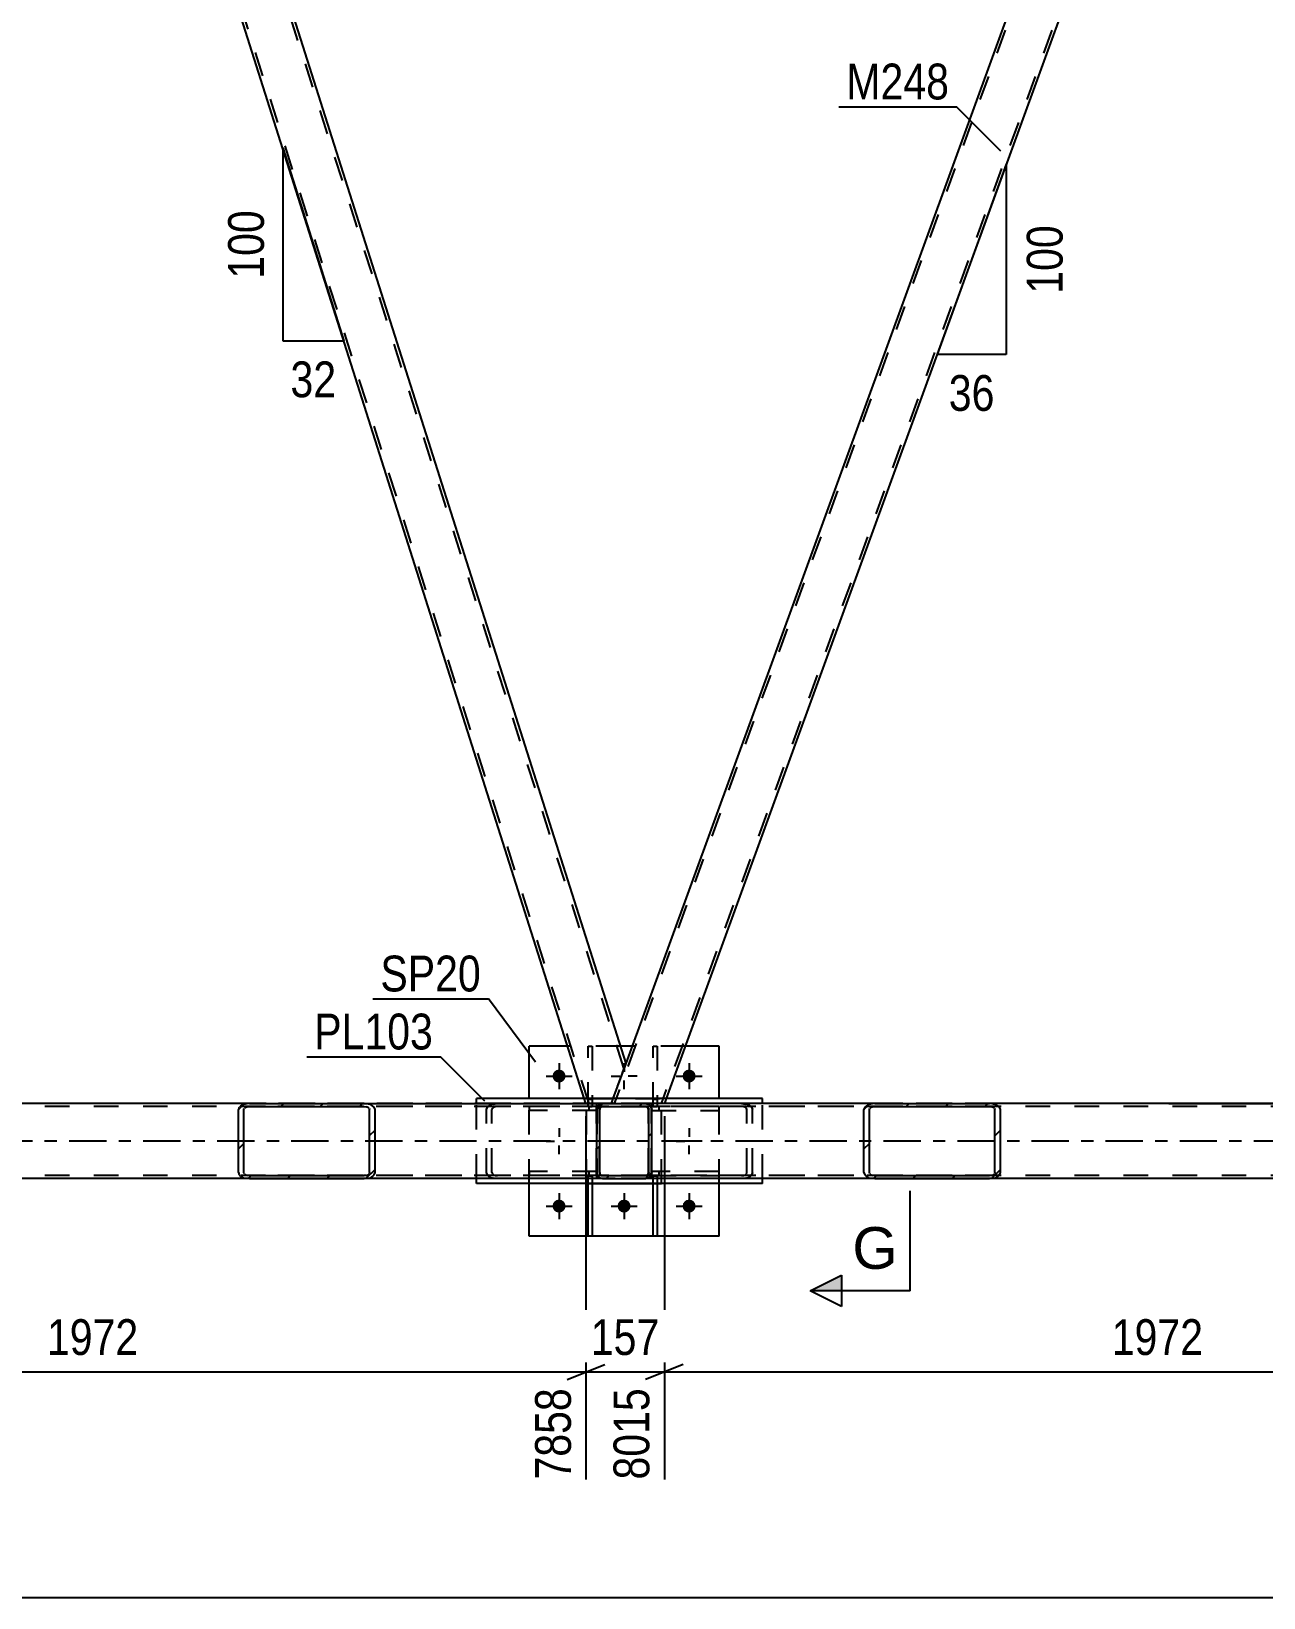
# Model space of a CAD drawing. Header units: millimetres. Extents: x -857 to 332, y -866 to -25.
# Drawn here: x -580.8 to -482.2, y -441.8 to -316.5 of the extents above; entities that cross this region are included whole.
import ezdxf

# ---------------------------------------------------------------- set-up
doc = ezdxf.new("R2010")
doc.units = ezdxf.units.MM
doc.linetypes.add('DXK_LINE_DOT2', pattern=[3.9198, 1.9599, -1.9599])
doc.linetypes.add('DXK_LINE_DOT3', pattern=[5.9187, 2.979, -0.9799, 0.9799, -0.9799])
doc.styles.add('Arial', font='ARIAL.TTF', dxfattribs={"height": 0.2})
doc.styles.add('Arial Narrow', font='ARIALN.TTF', dxfattribs={"height": 0.2})

# ---------------------------------------------------------------- blocks, each defined once
blk = doc.blocks.new('Part-570388934-2030 - 1255')
at = {"color": 7, "linetype": 'DXK_LINE_DOT2'}
for p, q in [((-525.77, -407.75), (-531.17, -407.75)), ((-531.17, -407.75), (-531.17, -408.07)), ((-531.17, -408.07), (-525.77, -408.07)), ((-530.57, -408.07), (-530.57, -407.75)), ((-525.77, -408.07), (-525.77, -407.75))]:
    blk.add_line(p, q, dxfattribs=at)
blk = doc.blocks.new('Part-570388934-1442 - 1255')
at = {"linetype": 'Continuous'}
h = blk.add_hatch(dxfattribs=at)
h.set_pattern_fill('', scale=0.7, style=0, pattern_type=0)
h.set_pattern_definition([(45, (-535.562, -402.7937), (-1.57154, 1.57154), [])])
h.paths.add_polyline_path([(-535.53, -402.61), (-535.56, -402.79), (-535.56, -407.83), (-535.53, -408.02), (-535.42, -408.17), (-535.27, -408.28), (-535.08, -408.31), (-531.64, -408.31), (-531.46, -408.28), (-531.3, -408.17), (-531.2, -408.02), (-531.16, -407.83), (-531.16, -402.79), (-531.2, -402.61), (-531.3, -402.45), (-531.46, -402.35), (-531.64, -402.31), (-535.08, -402.31), (-535.27, -402.35), (-535.42, -402.45)])
h.paths.add_polyline_path([(-535.17, -402.57), (-535.08, -402.55), (-531.64, -402.55), (-531.55, -402.57), (-531.47, -402.62), (-531.42, -402.7), (-531.4, -402.79), (-531.4, -407.83), (-531.42, -407.93), (-531.47, -408), (-531.55, -408.06), (-531.64, -408.07), (-535.08, -408.07), (-535.17, -408.06), (-535.25, -408), (-535.3, -407.93), (-535.32, -407.83), (-535.32, -402.79), (-535.3, -402.7), (-535.25, -402.62)])
at = {"color": 7, "linetype": 'DXK_LINE_DOT2'}
for p, q in [((-535.56, -402.79), (-535.53, -402.61)), ((-535.56, -407.83), (-535.56, -402.79)), ((-535.3, -402.7), (-535.32, -402.79)), ((-535.32, -407.83), (-535.32, -402.79)), ((-535.25, -402.62), (-535.3, -402.7)), ((-535.27, -402.35), (-535.08, -402.31)), ((-535.17, -402.57), (-535.25, -402.62)), ((-535.08, -402.55), (-535.17, -402.57)), ((-535.08, -402.31), (-531.64, -402.31)), ((-531.64, -402.55), (-535.08, -402.55)), ((-531.64, -402.31), (-531.46, -402.35)), ((-531.55, -402.57), (-531.64, -402.55)), ((-531.47, -402.62), (-531.55, -402.57)), ((-531.42, -402.7), (-531.47, -402.62)), ((-531.4, -402.79), (-531.42, -402.7)), ((-531.4, -407.83), (-531.4, -402.79)), ((-531.2, -402.61), (-531.16, -402.79)), ((-531.16, -407.83), (-531.16, -402.79)), ((-535.53, -408.02), (-535.56, -407.83)), ((-535.32, -407.83), (-535.3, -407.93)), ((-535.3, -407.93), (-535.25, -408)), ((-535.08, -408.31), (-535.27, -408.28)), ((-535.25, -408), (-535.17, -408.06)), ((-535.17, -408.06), (-535.08, -408.07)), ((-535.08, -408.07), (-531.64, -408.07)), ((-535.08, -408.31), (-531.64, -408.31)), ((-531.64, -408.07), (-531.55, -408.06)), ((-531.46, -408.28), (-531.64, -408.31)), ((-531.55, -408.06), (-531.47, -408)), ((-531.47, -408), (-531.42, -407.93)), ((-531.42, -407.93), (-531.4, -407.83)), ((-531.16, -407.83), (-531.2, -408.02))]:
    blk.add_line(p, q, dxfattribs=at)
at = {"color": 2, "linetype": 'Continuous'}
for p, q in [((-535.53, -402.61), (-535.56, -402.79)), ((-535.56, -407.83), (-535.56, -402.79)), ((-535.32, -402.79), (-535.3, -402.7)), ((-535.32, -407.83), (-535.32, -402.79)), ((-535.3, -402.7), (-535.25, -402.62)), ((-535.08, -402.31), (-535.27, -402.35)), ((-535.25, -402.62), (-535.17, -402.57)), ((-535.17, -402.57), (-535.08, -402.55)), ((-535.08, -402.31), (-531.64, -402.31)), ((-535.08, -402.55), (-531.64, -402.55)), ((-531.46, -402.35), (-531.64, -402.31)), ((-531.64, -402.55), (-531.55, -402.57)), ((-531.55, -402.57), (-531.47, -402.62)), ((-531.47, -402.62), (-531.42, -402.7)), ((-531.42, -402.7), (-531.4, -402.79)), ((-531.4, -407.83), (-531.4, -402.79)), ((-531.16, -402.79), (-531.2, -402.61)), ((-531.16, -407.83), (-531.16, -402.79)), ((-535.56, -407.83), (-535.53, -408.02)), ((-535.3, -407.93), (-535.32, -407.83)), ((-535.25, -408), (-535.3, -407.93)), ((-535.27, -408.28), (-535.08, -408.31)), ((-535.17, -408.06), (-535.25, -408)), ((-535.08, -408.07), (-535.17, -408.06)), ((-535.08, -408.07), (-531.64, -408.07)), ((-535.08, -408.31), (-531.64, -408.31)), ((-531.55, -408.06), (-531.64, -408.07)), ((-531.64, -408.31), (-531.46, -408.28)), ((-531.47, -408), (-531.55, -408.06)), ((-531.42, -407.93), (-531.47, -408)), ((-531.4, -407.83), (-531.42, -407.93)), ((-531.2, -408.02), (-531.16, -407.83))]:
    blk.add_line(p, q, dxfattribs=at)
at = {"color": 7, "linetype": 'DXK_LINE_DOT2'}
for centre, start, end in [((-535.08, -402.79), 112.5001, 157.5001), ((-531.64, -402.79), 22.5001, 67.5001), ((-535.08, -407.83), 202.5001, 247.5001), ((-531.64, -407.83), 292.5001, 337.5001)]:
    blk.add_arc(centre, 0.48, start, end, dxfattribs=at)
at = {"color": 2, "linetype": 'Continuous'}
for centre, start, end in [((-535.08, -402.79), 112.5001, 157.5001), ((-531.64, -402.79), 22.5001, 67.5001), ((-535.08, -407.83), 202.5001, 247.5001), ((-531.64, -407.83), 292.5001, 337.5001)]:
    blk.add_arc(centre, 0.48, start, end, dxfattribs=at)
blk = doc.blocks.new('Part-570388934-1314 - 1255')
at = {"color": 7, "linetype": 'DXK_LINE_DOT2'}
for p, q in [((-130.85, -402.55), (-808.57, -402.55)), ((-130.85, -402.31), (-800.57, -402.31)), ((-504.15, -402.31), (-563.33, -402.31)), ((-130.85, -408.07), (-808.57, -408.07)), ((-131.45, -408.31), (-630.3, -408.31)), ((-522.31, -408.31), (-545.17, -408.31))]:
    blk.add_line(p, q, dxfattribs=at)
at = {"color": 2, "linetype": 'Continuous'}
for p, q in [((-563.33, -402.31), (-589.28, -402.31)), ((-478.19, -402.31), (-504.15, -402.31)), ((-545.17, -408.31), (-607.44, -408.31)), ((-460.03, -408.31), (-522.31, -408.31))]:
    blk.add_line(p, q, dxfattribs=at)
at = {"color": 7, "linetype": 'DXK_LINE_DOT3'}
blk.add_line((-130.85, -405.31), (-808.57, -405.31), dxfattribs=at)
blk = doc.blocks.new('Part-570388934-1330 - 1255')
at = {"color": 7, "linetype": 'DXK_LINE_DOT2'}
for p, q in [((-490.84, -283.31), (-534.15, -402.31)), ((-487.1, -283.31), (-530.41, -402.31)), ((-491.1, -283.31), (-491.24, -283.71)), ((-486.84, -283.31), (-491.1, -283.31)), ((-491.1, -283.31), (-491.06, -283.31)), ((-486.84, -283.31), (-488.01, -286.52)), ((-533.24, -399.1), (-534.41, -402.31)), ((-530.01, -401.91), (-530.15, -402.31)), ((-530.15, -402.31), (-534.41, -402.31))]:
    blk.add_line(p, q, dxfattribs=at)
at = {"color": 2, "linetype": 'Continuous'}
for p, q in [((-491.24, -283.71), (-533.24, -399.1)), ((-488.01, -286.52), (-530.01, -401.91))]:
    blk.add_line(p, q, dxfattribs=at)
blk = doc.blocks.new('Part-570388934-2088 - 1255')
at = {"color": 2, "linetype": 'Continuous'}
for p, q in [((-572.12, -283.71), (-573.14, -286.52)), ((-569.84, -283.71), (-533.24, -399.1)), ((-536.55, -401.91), (-573.14, -286.52)), ((-533.24, -399.1), (-534.26, -401.91))]:
    blk.add_line(p, q, dxfattribs=at)
at = {"color": 7, "linetype": 'DXK_LINE_DOT2'}
for p, q in [((-571.98, -283.31), (-572.12, -283.71)), ((-569.96, -283.31), (-571.98, -283.31)), ((-533.38, -399.47), (-570.21, -283.31)), ((-569.84, -283.71), (-569.96, -283.31)), ((-536.17, -402.31), (-573.01, -286.15)), ((-533.38, -399.47), (-533.51, -399.84)), ((-536.42, -402.31), (-536.77, -401.22)), ((-534.26, -401.91), (-534.41, -402.31)), ((-534.41, -402.31), (-536.42, -402.31))]:
    blk.add_line(p, q, dxfattribs=at)
blk = doc.blocks.new('Part-570388934-1371 - 1255')
at = {"color": 7, "linetype": 'DXK_LINE_DOT2'}
for p, q in [((-575.98, -283.31), (-619.29, -402.31)), ((-572.23, -283.31), (-615.54, -402.31)), ((-576.23, -283.31), (-576.38, -283.71)), ((-571.98, -283.31), (-576.23, -283.31)), ((-576.23, -283.31), (-576.19, -283.31)), ((-571.98, -283.31), (-573.14, -286.52)), ((-618.38, -399.1), (-619.54, -402.31)), ((-615.14, -401.91), (-615.29, -402.31)), ((-615.29, -402.31), (-619.54, -402.31))]:
    blk.add_line(p, q, dxfattribs=at)
at = {"color": 2, "linetype": 'Continuous'}
for p, q in [((-576.38, -283.71), (-618.38, -399.1)), ((-573.14, -286.52), (-615.14, -401.91))]:
    blk.add_line(p, q, dxfattribs=at)
blk = doc.blocks.new('Part-570388934-1376 - 1255')
at = {"linetype": 'Continuous'}
h = blk.add_hatch(dxfattribs=at)
h.set_pattern_fill('', scale=0.7, style=0, pattern_type=0)
h.set_pattern_definition([(45, (-564.1952, -402.789), (-1.57154, 1.57154), [])])
h.paths.add_polyline_path([(-564.13, -402.61), (-564.2, -402.79), (-564.2, -407.83), (-564.13, -408.01), (-563.94, -408.17), (-563.66, -408.27), (-563.32, -408.31), (-554.15, -408.31), (-553.82, -408.27), (-553.53, -408.17), (-553.34, -408.01), (-553.28, -407.83), (-553.28, -402.79), (-553.34, -402.61), (-553.53, -402.45), (-553.82, -402.35), (-554.15, -402.31), (-563.32, -402.31), (-563.66, -402.35), (-563.94, -402.45)])
h.paths.add_polyline_path([(-563.49, -402.57), (-563.32, -402.55), (-554.15, -402.55), (-553.98, -402.57), (-553.84, -402.62), (-553.75, -402.7), (-553.71, -402.79), (-553.71, -407.83), (-553.75, -407.92), (-553.84, -408), (-553.98, -408.05), (-554.15, -408.07), (-563.32, -408.07), (-563.49, -408.05), (-563.63, -408), (-563.73, -407.92), (-563.76, -407.83), (-563.76, -402.79), (-563.73, -402.7), (-563.63, -402.62)])
at = {"color": 2, "linetype": 'Continuous'}
for p, q in [((-564.13, -402.61), (-564.2, -402.79)), ((-564.2, -407.83), (-564.2, -402.79)), ((-563.76, -402.79), (-563.73, -402.7)), ((-563.76, -407.83), (-563.76, -402.79)), ((-563.32, -402.31), (-563.66, -402.35)), ((-563.49, -402.57), (-563.32, -402.55)), ((-563.32, -402.31), (-554.15, -402.31)), ((-563.32, -402.55), (-554.15, -402.55)), ((-554.15, -402.31), (-535.56, -402.31)), ((-553.82, -402.35), (-554.15, -402.31)), ((-554.15, -402.55), (-553.98, -402.57)), ((-553.75, -402.7), (-553.71, -402.79)), ((-553.71, -407.83), (-553.71, -402.79)), ((-553.28, -402.79), (-553.34, -402.61)), ((-553.28, -407.83), (-553.28, -402.79)), ((-535.56, -402.31), (-535.56, -402.35)), ((-535.56, -402.79), (-535.56, -402.35)), ((-535.56, -402.79), (-535.56, -402.79)), ((-564.2, -407.83), (-564.13, -408.01)), ((-563.73, -407.92), (-563.76, -407.83)), ((-563.66, -408.27), (-563.32, -408.31)), ((-563.32, -408.07), (-563.49, -408.05)), ((-563.32, -408.07), (-554.15, -408.07)), ((-563.32, -408.31), (-554.15, -408.31)), ((-553.98, -408.05), (-554.15, -408.07)), ((-554.15, -408.31), (-553.82, -408.27)), ((-535.56, -408.31), (-554.15, -408.31)), ((-553.71, -407.83), (-553.75, -407.92)), ((-553.34, -408.01), (-553.28, -407.83)), ((-535.56, -408.31), (-535.56, -407.83))]:
    blk.add_line(p, q, dxfattribs=at)
at = {"color": 7, "linetype": 'DXK_LINE_DOT2'}
for p, q in [((-554.15, -402.31), (-563.32, -402.31)), ((-535.56, -402.55), (-563.32, -402.55)), ((-544.37, -402.79), (-544.3, -402.61)), ((-544.37, -407.83), (-544.37, -402.79)), ((-543.9, -402.7), (-543.93, -402.79)), ((-543.93, -407.83), (-543.93, -402.79)), ((-543.83, -402.35), (-543.49, -402.31)), ((-543.49, -402.55), (-543.66, -402.57)), ((-535.56, -402.79), (-535.56, -407.83)), ((-535.56, -408.07), (-563.32, -408.07)), ((-554.15, -408.31), (-563.32, -408.31)), ((-544.3, -408.01), (-544.37, -407.83)), ((-543.93, -407.83), (-543.9, -407.92)), ((-543.49, -408.31), (-543.83, -408.27)), ((-543.66, -408.05), (-543.49, -408.07)), ((-535.56, -407.83), (-535.56, -407.83)), ((-535.56, -407.83), (-535.56, -407.83))]:
    blk.add_line(p, q, dxfattribs=at)
at = {"color": 2, "linetype": 'Continuous'}
for centre, radius, start, end in [((-563.52, -403.15), 0.817, 99.5183, 138.064), ((-563.42, -402.97), 0.409, 99.5183, 138.064), ((-554.05, -402.97), 0.409, 41.9361, 80.4818), ((-553.95, -403.15), 0.817, 41.9361, 80.4818), ((-563.52, -407.47), 0.817, 221.9361, 260.4818), ((-563.42, -407.65), 0.409, 221.9361, 260.4818), ((-554.05, -407.65), 0.409, 279.5183, 318.064), ((-553.95, -407.47), 0.817, 279.5183, 318.064)]:
    blk.add_arc(centre, radius, start, end, dxfattribs=at)
at = {"color": 7, "linetype": 'DXK_LINE_DOT2'}
for centre, radius, start, end in [((-543.69, -403.15), 0.817, 99.5183, 138.064), ((-543.59, -402.97), 0.409, 99.5183, 138.064), ((-543.69, -407.47), 0.817, 221.9361, 260.4818), ((-543.59, -407.65), 0.409, 221.9361, 260.4818)]:
    blk.add_arc(centre, radius, start, end, dxfattribs=at)
blk = doc.blocks.new('Bolt-570388934-1521 - 1255')
at = {"linetype": 'Continuous'}
for points in [[(-538.05, -400.11, -1), (-539.09, -400.11, -1)], [(-527.65, -400.11, -1), (-528.69, -400.11, -1)], [(-538.05, -410.51, -1), (-539.09, -410.51, -1)], [(-532.85, -410.51, -1), (-533.89, -410.51, -1)], [(-527.65, -410.51, -1), (-528.69, -410.51, -1)]]:
    blk.add_hatch(color=1, dxfattribs=at).paths.add_polyline_path(points)
at = {"color": 1, "linetype": 'Continuous'}
for p, q in [((-538.57, -399.07), (-538.57, -401.15)), ((-533.37, -399.07), (-533.37, -399.77)), ((-528.17, -399.07), (-528.17, -401.15)), ((-539.61, -400.11), (-537.53, -400.11)), ((-534.41, -400.11), (-533.72, -400.11)), ((-533.37, -401.15), (-533.37, -400.46)), ((-532.33, -400.11), (-533.03, -400.11)), ((-529.21, -400.11), (-527.13, -400.11)), ((-538.57, -404.27), (-538.57, -404.97)), ((-528.17, -404.27), (-528.17, -404.97)), ((-539.61, -405.31), (-538.92, -405.31)), ((-538.57, -406.35), (-538.57, -405.66)), ((-537.53, -405.31), (-538.23, -405.31)), ((-529.21, -405.31), (-528.52, -405.31)), ((-528.17, -406.35), (-528.17, -405.66)), ((-527.13, -405.31), (-527.83, -405.31)), ((-538.57, -409.47), (-538.57, -411.55)), ((-533.37, -409.47), (-533.37, -411.55)), ((-528.17, -409.47), (-528.17, -411.55)), ((-539.61, -410.51), (-537.53, -410.51)), ((-534.41, -410.51), (-532.33, -410.51)), ((-529.21, -410.51), (-527.13, -410.51))]:
    blk.add_line(p, q, dxfattribs=at)
blk = doc.blocks.new('Part-570388934-1995 - 1255')
at = {"color": 7, "linetype": 'DXK_LINE_DOT2'}
for p, q in [((-536.37, -408.71), (-536.37, -401.91)), ((-536.37, -401.91), (-530.37, -401.91)), ((-530.37, -408.71), (-530.37, -401.91))]:
    blk.add_line(p, q, dxfattribs=at)
at = {"color": 2, "linetype": 'Continuous'}
for p, q in [((-536.37, -408.71), (-536.37, -408.71)), ((-536.37, -408.71), (-530.37, -408.71)), ((-530.37, -408.71), (-530.37, -408.71))]:
    blk.add_line(p, q, dxfattribs=at)
blk = doc.blocks.new('Part-570388934-2031 - 1255')
at = {"color": 7, "linetype": 'DXK_LINE_DOT2'}
for p, q in [((-531.05, -402.56), (-531.05, -397.71)), ((-531.05, -397.71), (-530.73, -397.71)), ((-530.73, -397.71), (-530.73, -402.56)), ((-531.05, -401.96), (-530.73, -401.96)), ((-530.73, -402.56), (-531.05, -402.56))]:
    blk.add_line(p, q, dxfattribs=at)
blk = doc.blocks.new('Part-570388934-2071 - 1255')
at = {"linetype": 'Continuous'}
h = blk.add_hatch(dxfattribs=at)
h.set_pattern_fill('', scale=0.7, style=0, pattern_type=0)
h.set_pattern_definition([(45, (-514.1987, -402.789), (-1.57154, 1.57154), [])])
h.paths.add_polyline_path([(-514.13, -402.61), (-514.2, -402.79), (-514.2, -407.83), (-514.13, -408.01), (-513.94, -408.17), (-513.66, -408.27), (-513.33, -408.31), (-504.15, -408.31), (-503.82, -408.27), (-503.54, -408.17), (-503.35, -408.01), (-503.28, -407.83), (-503.28, -402.79), (-503.35, -402.61), (-503.54, -402.45), (-503.82, -402.35), (-504.15, -402.31), (-513.33, -402.31), (-513.66, -402.35), (-513.94, -402.45)])
h.paths.add_polyline_path([(-513.49, -402.57), (-513.33, -402.55), (-504.15, -402.55), (-503.99, -402.57), (-503.85, -402.62), (-503.75, -402.7), (-503.72, -402.79), (-503.72, -407.83), (-503.75, -407.92), (-503.85, -408), (-503.99, -408.05), (-504.15, -408.07), (-513.33, -408.07), (-513.49, -408.05), (-513.63, -408), (-513.73, -407.92), (-513.76, -407.83), (-513.76, -402.79), (-513.73, -402.7), (-513.63, -402.62)])
at = {"color": 2, "linetype": 'Continuous'}
for p, q in [((-531.16, -402.79), (-531.16, -402.31)), ((-513.33, -402.31), (-531.16, -402.31)), ((-531.16, -402.79), (-531.16, -402.79)), ((-514.13, -402.61), (-514.2, -402.79)), ((-514.2, -407.83), (-514.2, -402.79)), ((-513.76, -402.79), (-513.73, -402.7)), ((-513.76, -407.83), (-513.76, -402.79)), ((-513.33, -402.31), (-513.66, -402.35)), ((-513.49, -402.57), (-513.33, -402.55)), ((-513.33, -402.31), (-504.15, -402.31)), ((-513.33, -402.55), (-504.15, -402.55)), ((-503.82, -402.35), (-504.15, -402.31)), ((-504.15, -402.55), (-503.99, -402.57)), ((-503.75, -402.7), (-503.72, -402.79)), ((-503.72, -407.83), (-503.72, -402.79)), ((-503.28, -402.79), (-503.35, -402.61)), ((-503.28, -407.83), (-503.28, -402.79)), ((-531.16, -408.27), (-531.16, -407.83)), ((-531.16, -408.31), (-531.16, -408.27)), ((-513.33, -408.31), (-531.16, -408.31)), ((-514.2, -407.83), (-514.13, -408.01)), ((-513.73, -407.92), (-513.76, -407.83)), ((-513.66, -408.27), (-513.33, -408.31)), ((-513.33, -408.07), (-513.49, -408.05)), ((-513.33, -408.07), (-504.15, -408.07)), ((-513.33, -408.31), (-504.15, -408.31)), ((-503.99, -408.05), (-504.15, -408.07)), ((-504.15, -408.31), (-503.82, -408.27)), ((-503.72, -407.83), (-503.75, -407.92)), ((-503.35, -408.01), (-503.28, -407.83))]:
    blk.add_line(p, q, dxfattribs=at)
at = {"color": 7, "linetype": 'DXK_LINE_DOT2'}
for p, q in [((-504.15, -402.55), (-531.16, -402.55)), ((-531.16, -402.62), (-531.16, -402.61)), ((-531.16, -407.83), (-531.16, -402.79)), ((-523.98, -402.31), (-523.65, -402.35)), ((-523.82, -402.57), (-523.98, -402.55)), ((-523.55, -402.79), (-523.58, -402.7)), ((-523.55, -407.83), (-523.55, -402.79)), ((-523.18, -402.61), (-523.11, -402.79)), ((-523.11, -407.83), (-523.11, -402.79)), ((-504.15, -402.31), (-513.33, -402.31)), ((-531.16, -407.83), (-531.16, -407.83)), ((-531.16, -407.83), (-531.16, -407.83)), ((-504.15, -408.07), (-531.16, -408.07)), ((-523.98, -408.07), (-523.82, -408.05)), ((-523.65, -408.27), (-523.98, -408.31)), ((-523.58, -407.92), (-523.55, -407.83)), ((-523.11, -407.83), (-523.18, -408.01)), ((-504.15, -408.31), (-513.33, -408.31))]:
    blk.add_line(p, q, dxfattribs=at)
for centre, radius, start, end in [((-523.88, -402.97), 0.409, 41.9361, 80.4818), ((-523.78, -403.15), 0.817, 41.9361, 80.4818), ((-523.88, -407.65), 0.409, 279.5183, 318.064), ((-523.78, -407.47), 0.817, 279.5183, 318.064)]:
    blk.add_arc(centre, radius, start, end, dxfattribs=at)
at = {"color": 2, "linetype": 'Continuous'}
for centre, radius, start, end in [((-513.52, -403.15), 0.817, 99.5183, 138.064), ((-513.42, -402.97), 0.409, 99.5183, 138.064), ((-504.05, -402.97), 0.409, 41.9361, 80.4818), ((-503.96, -403.15), 0.817, 41.9361, 80.4818), ((-513.52, -407.47), 0.817, 221.9361, 260.4818), ((-513.42, -407.65), 0.409, 221.9361, 260.4818), ((-504.05, -407.65), 0.409, 279.5183, 318.064), ((-503.96, -407.47), 0.817, 279.5183, 318.064)]:
    blk.add_arc(centre, radius, start, end, dxfattribs=at)
blk = doc.blocks.new('Part-570388934-1992 - 1255')
at = {"color": 2, "linetype": 'Continuous'}
for p, q in [((-537.88, -397.71), (-540.97, -397.71)), ((-540.97, -401.91), (-540.97, -397.71)), ((-532.74, -397.71), (-533.68, -397.71)), ((-525.77, -397.71), (-528.48, -397.71)), ((-525.77, -401.91), (-525.77, -397.71)), ((-540.97, -412.91), (-540.97, -408.71)), ((-525.77, -412.91), (-525.77, -408.71)), ((-525.77, -412.91), (-540.97, -412.91))]:
    blk.add_line(p, q, dxfattribs=at)
at = {"color": 7, "linetype": 'DXK_LINE_DOT2'}
for p, q in [((-533.68, -397.71), (-537.88, -397.71)), ((-528.48, -397.71), (-532.74, -397.71)), ((-540.97, -408.71), (-540.97, -401.91)), ((-525.77, -408.71), (-525.77, -401.91))]:
    blk.add_line(p, q, dxfattribs=at)
blk = doc.blocks.new('Part-570388934-1993 - 1255')
at = {"color": 7, "linetype": 'DXK_LINE_DOT2'}
for p, q in [((-535.57, -402.55), (-540.97, -402.55)), ((-540.97, -402.55), (-540.97, -402.87)), ((-535.57, -402.87), (-540.97, -402.87)), ((-536.17, -402.87), (-536.17, -402.55)), ((-535.57, -402.87), (-535.57, -402.55))]:
    blk.add_line(p, q, dxfattribs=at)
blk = doc.blocks.new('Part-570388934-1994 - 1255')
at = {"color": 7, "linetype": 'DXK_LINE_DOT2'}
for p, q in [((-536.25, -408.71), (-536.25, -408.08)), ((-536.25, -408.08), (-535.93, -408.08)), ((-535.93, -408.08), (-535.93, -408.71)), ((-536.25, -408.68), (-535.93, -408.68))]:
    blk.add_line(p, q, dxfattribs=at)
at = {"color": 2, "linetype": 'Continuous'}
for p, q in [((-536.25, -412.91), (-536.25, -408.71)), ((-535.93, -408.71), (-535.93, -412.91)), ((-535.93, -412.91), (-536.25, -412.91))]:
    blk.add_line(p, q, dxfattribs=at)
blk = doc.blocks.new('Part-570388934-1996 - 1255')
at = {"color": 7, "linetype": 'DXK_LINE_DOT2'}
for p, q in [((-535.55, -402.7), (-535.57, -402.79)), ((-535.57, -402.79), (-535.55, -402.7)), ((-535.57, -407.83), (-535.57, -402.79)), ((-535.54, -402.61), (-535.55, -402.7)), ((-535.55, -402.7), (-535.54, -402.61)), ((-535.32, -402.7), (-535.33, -402.79)), ((-535.33, -407.83), (-535.33, -402.79)), ((-535.26, -402.62), (-535.32, -402.7)), ((-535.09, -402.31), (-535.28, -402.35)), ((-535.28, -402.35), (-535.09, -402.31)), ((-535.19, -402.57), (-535.26, -402.62)), ((-535.09, -402.55), (-535.19, -402.57)), ((-531.65, -402.31), (-535.09, -402.31)), ((-531.65, -402.55), (-535.09, -402.55)), ((-531.47, -402.35), (-531.65, -402.31)), ((-531.65, -402.31), (-531.47, -402.35)), ((-531.56, -402.57), (-531.65, -402.55)), ((-531.48, -402.62), (-531.56, -402.57)), ((-531.43, -402.7), (-531.48, -402.62)), ((-531.41, -402.79), (-531.43, -402.7)), ((-531.41, -407.83), (-531.41, -402.79)), ((-531.19, -402.7), (-531.21, -402.61)), ((-531.21, -402.61), (-531.19, -402.7)), ((-531.17, -402.79), (-531.19, -402.7)), ((-531.19, -402.7), (-531.17, -402.79)), ((-531.17, -407.83), (-531.17, -402.79)), ((-535.57, -407.83), (-535.54, -408.02)), ((-535.54, -408.02), (-535.57, -407.83)), ((-535.33, -407.83), (-535.32, -407.93)), ((-535.32, -407.93), (-535.26, -408)), ((-535.28, -408.28), (-535.09, -408.31)), ((-535.09, -408.31), (-535.28, -408.28)), ((-535.26, -408), (-535.19, -408.06)), ((-535.19, -408.06), (-535.09, -408.07)), ((-531.65, -408.07), (-535.09, -408.07)), ((-531.65, -408.31), (-535.09, -408.31)), ((-531.65, -408.07), (-531.56, -408.06)), ((-531.65, -408.31), (-531.47, -408.28)), ((-531.47, -408.28), (-531.65, -408.31)), ((-531.56, -408.06), (-531.48, -408)), ((-531.48, -408), (-531.43, -407.93)), ((-531.43, -407.93), (-531.41, -407.83)), ((-531.21, -408.02), (-531.17, -407.83)), ((-531.17, -407.83), (-531.21, -408.02))]:
    blk.add_line(p, q, dxfattribs=at)
at = {"color": 7, "linetype": 'DXK_LINE_DOT3'}
blk.add_line((-533.37, -405.31), (-533.37, -405.31), dxfattribs=at)
at = {"color": 7, "linetype": 'DXK_LINE_DOT2'}
for centre, start, end in [((-535.09, -402.79), 112.5001, 157.5001), ((-535.09, -402.79), 112.5001, 157.5001), ((-531.65, -402.79), 22.5001, 67.5001), ((-531.65, -402.79), 22.5001, 67.5001), ((-535.09, -407.83), 202.5001, 247.5001), ((-535.09, -407.83), 202.5001, 247.5001), ((-531.65, -407.83), 292.5001, 337.5001), ((-531.65, -407.83), 292.5001, 337.5001)]:
    blk.add_arc(centre, 0.48, start, end, dxfattribs=at)
blk = doc.blocks.new('Part-570388934-2028 - 1255')
at = {"color": 7, "linetype": 'DXK_LINE_DOT2'}
for p, q in [((-535.57, -407.75), (-540.97, -407.75)), ((-540.97, -407.75), (-540.97, -408.07)), ((-535.57, -408.07), (-540.97, -408.07)), ((-536.17, -408.07), (-536.17, -407.75)), ((-535.57, -408.07), (-535.57, -407.75))]:
    blk.add_line(p, q, dxfattribs=at)
blk = doc.blocks.new('Part-570388934-2029 - 1255')
at = {"color": 7, "linetype": 'DXK_LINE_DOT2'}
for p, q in [((-525.77, -402.55), (-531.17, -402.55)), ((-531.17, -402.55), (-531.17, -402.87)), ((-531.17, -402.87), (-525.77, -402.87)), ((-530.57, -402.87), (-530.57, -402.55)), ((-525.77, -402.87), (-525.77, -402.55))]:
    blk.add_line(p, q, dxfattribs=at)
blk = doc.blocks.new('Part-570388934-2032 - 1255')
at = {"color": 7, "linetype": 'DXK_LINE_DOT2'}
for p, q in [((-536.25, -402.56), (-536.25, -397.71)), ((-536.25, -397.71), (-535.93, -397.71)), ((-535.93, -397.71), (-535.93, -402.56)), ((-536.25, -401.96), (-535.93, -401.96)), ((-535.93, -402.56), (-536.25, -402.56))]:
    blk.add_line(p, q, dxfattribs=at)
blk = doc.blocks.new('Part-570388934-2033 - 1255')
at = {"color": 7, "linetype": 'DXK_LINE_DOT2'}
for p, q in [((-531.05, -408.71), (-531.05, -408.08)), ((-531.05, -408.08), (-530.73, -408.08)), ((-530.73, -408.08), (-530.73, -408.71)), ((-531.05, -408.68), (-530.73, -408.68))]:
    blk.add_line(p, q, dxfattribs=at)
at = {"color": 2, "linetype": 'Continuous'}
for p, q in [((-531.05, -412.91), (-531.05, -408.71)), ((-530.73, -408.71), (-530.73, -412.91)), ((-530.73, -412.91), (-531.05, -412.91))]:
    blk.add_line(p, q, dxfattribs=at)
blk = doc.blocks.new('Part-570388934-2093 - 1255')
at = {"color": 2, "linetype": 'Continuous'}
for p, q in [((-486.99, -283.71), (-488.01, -286.52)), ((-448.11, -399.1), (-484.7, -283.71)), ((-451.42, -401.91), (-488.01, -286.52)), ((-448.11, -399.1), (-449.13, -401.91))]:
    blk.add_line(p, q, dxfattribs=at)
at = {"color": 7, "linetype": 'DXK_LINE_DOT2'}
for p, q in [((-486.84, -283.31), (-486.99, -283.71)), ((-484.83, -283.31), (-486.84, -283.31)), ((-448.24, -399.47), (-485.08, -283.31)), ((-484.7, -283.71), (-484.83, -283.31)), ((-451.04, -402.31), (-487.87, -286.15)), ((-448.24, -399.47), (-448.38, -399.84)), ((-451.29, -402.31), (-451.42, -401.91)), ((-449.13, -401.91), (-449.28, -402.31)), ((-449.28, -402.31), (-451.29, -402.31))]:
    blk.add_line(p, q, dxfattribs=at)
blk = doc.blocks.new('Part-570388934-2143 - 1255')
at = {"color": 2, "linetype": 'Continuous'}
for p, q in [((-522.31, -401.91), (-545.17, -401.91)), ((-545.17, -402.31), (-545.17, -401.91)), ((-522.31, -402.31), (-522.31, -401.91)), ((-545.17, -408.71), (-545.17, -408.31)), ((-522.31, -408.71), (-522.31, -408.31)), ((-522.31, -408.71), (-545.17, -408.71))]:
    blk.add_line(p, q, dxfattribs=at)
at = {"color": 7, "linetype": 'DXK_LINE_DOT2'}
for p, q in [((-545.17, -408.31), (-545.17, -402.31)), ((-522.31, -408.31), (-522.31, -402.31))]:
    blk.add_line(p, q, dxfattribs=at)
blk = doc.blocks.new('StraightDimension-570388934-2463 - 1255')
at = {"color": 7, "linetype": 'Continuous'}
for p, q in [((-615.29, -403.31), (-615.29, -432.38)), ((-536.42, -403.31), (-536.42, -432.38)), ((-613.79, -423.17), (-616.79, -424.37)), ((-537.92, -424.37), (-534.92, -423.17)), ((-615.29, -423.77), (-536.42, -423.77))]:
    blk.add_line(p, q, dxfattribs=at)
at = {"color": 0}
blk.add_wipeout([(-571.6, -423.02), (-571.6, -418.82), (-580.11, -418.82), (-580.11, -423.02)], dxfattribs=at)
at = {"color": 3, "style": 'Arial Narrow'}
blk.add_text('1972', height=2.863, dxfattribs=at).set_placement((-579.51, -422.42))
at = {"color": 0, "linetype": 'Continuous'}
blk.add_wipeout([(-537.02, -424.47), (-541.22, -424.47), (-541.22, -432.98), (-537.02, -432.98)], dxfattribs=at)
at = {"color": 3, "linetype": 'Continuous', "style": 'Arial Narrow'}
blk.add_text('7858', height=2.863, rotation=90.0002, dxfattribs=at).set_placement((-537.62, -432.38))
blk = doc.blocks.new('AngleDimension-570388934-3645 - 1255')
at = {"color": 7, "linetype": 'Continuous'}
for p, q in [((-560.66, -325.87), (-555.77, -341.31)), ((-560.66, -325.87), (-560.66, -341.31)), ((-559.66, -329.03), (-555.77, -341.31)), ((-560.66, -341.31), (-555.77, -341.31))]:
    blk.add_line(p, q, dxfattribs=at)
at = {"color": 0}
for points in [[(-561.56, -330.25), (-565.76, -330.25), (-565.76, -336.93), (-561.56, -336.93)], [(-555.79, -346.41), (-555.79, -342.21), (-560.64, -342.21), (-560.64, -346.41)]]:
    blk.add_wipeout(points, dxfattribs=at)
at = {"color": 3, "style": 'Arial Narrow'}
blk.add_text('100', height=2.863, rotation=90.0002, dxfattribs=at).set_placement((-562.16, -336.33))
blk.add_text('32', height=2.863, dxfattribs=at).set_placement((-560.04, -345.81))
blk = doc.blocks.new('AngleDimension-570388934-3659 - 1255')
at = {"color": 7, "linetype": 'Continuous'}
for p, q in [((-502.81, -327.17), (-508.35, -342.4)), ((-502.81, -327.17), (-502.81, -342.4)), ((-507.21, -339.28), (-508.35, -342.4)), ((-502.81, -342.4), (-508.35, -342.4))]:
    blk.add_line(p, q, dxfattribs=at)
at = {"color": 0}
for points in [[(-497.71, -331.44), (-501.91, -331.44), (-501.91, -338.13), (-497.71, -338.13)], [(-503.15, -347.5), (-503.15, -343.3), (-508.01, -343.3), (-508.01, -347.5)]]:
    blk.add_wipeout(points, dxfattribs=at)
at = {"color": 3, "style": 'Arial Narrow'}
blk.add_text('100', height=2.863, rotation=90.0002, dxfattribs=at).set_placement((-498.31, -337.53))
blk.add_text('36', height=2.863, dxfattribs=at).set_placement((-507.41, -346.9))
blk = doc.blocks.new('StraightDimension-570388934-3785 - 1255')
at = {"color": 7, "linetype": 'Continuous'}
blk.add_line((-821.47, -441.83), (-92.56, -441.83), dxfattribs=at)
blk = doc.blocks.new('StraightDimension-570388934-2547 - 1255')
at = {"color": 7, "linetype": 'Continuous'}
blk.add_line((-489.81, -402.31), (-139.28, -402.31), dxfattribs=at)
blk = doc.blocks.new('StraightDimension-570388934-2419 - 1255')
at = {"color": 7, "linetype": 'Continuous'}
for p, q in [((-530.15, -403.31), (-530.15, -432.38)), ((-451.29, -403.31), (-451.29, -432.38)), ((-528.65, -423.17), (-531.65, -424.37)), ((-452.79, -424.37), (-449.79, -423.17)), ((-530.15, -423.77), (-451.29, -423.77))]:
    blk.add_line(p, q, dxfattribs=at)
at = {"color": 0}
blk.add_wipeout([(-486.46, -423.02), (-486.46, -418.82), (-494.98, -418.82), (-494.98, -423.02)], dxfattribs=at)
at = {"color": 3, "style": 'Arial Narrow'}
blk.add_text('1972', height=2.863, dxfattribs=at).set_placement((-494.38, -422.42))
at = {"color": 0, "linetype": 'Continuous'}
blk.add_wipeout([(-451.89, -424.47), (-456.09, -424.47), (-456.09, -432.98), (-451.89, -432.98)], dxfattribs=at)
at = {"color": 3, "linetype": 'Continuous', "style": 'Arial Narrow'}
blk.add_text('9987', height=2.863, rotation=90.0002, dxfattribs=at).set_placement((-452.49, -432.38))
blk = doc.blocks.new('StraightDimension-570388934-2437 - 1255')
at = {"color": 7, "linetype": 'Continuous'}
for p, q in [((-536.42, -403.31), (-536.42, -432.38)), ((-530.15, -403.31), (-530.15, -432.38)), ((-537.92, -424.37), (-534.92, -423.17)), ((-528.65, -423.17), (-531.65, -424.37)), ((-536.42, -423.77), (-530.15, -423.77))]:
    blk.add_line(p, q, dxfattribs=at)
at = {"color": 0}
blk.add_wipeout([(-529.95, -423.02), (-529.95, -418.82), (-536.63, -418.82), (-536.63, -423.02)], dxfattribs=at)
at = {"color": 0, "linetype": 'Continuous'}
blk.add_wipeout([(-530.75, -424.47), (-534.95, -424.47), (-534.95, -432.98), (-530.75, -432.98)], dxfattribs=at)
at = {"color": 3, "style": 'Arial Narrow'}
blk.add_text('157', height=2.863, dxfattribs=at).set_placement((-536.03, -422.42))
at = {"color": 3, "linetype": 'Continuous', "style": 'Arial Narrow'}
blk.add_text('8015', height=2.863, rotation=90.0002, dxfattribs=at).set_placement((-531.35, -432.38))
blk = doc.blocks.new('Mark-570388934-1326 - 1255')
at = {"color": 0}
blk.add_wipeout([(-507.38, -321.99), (-507.38, -318.99), (-515.6, -318.99), (-515.6, -321.99)], dxfattribs=at)
blk.add_wipeout([(-507.38, -321.99), (-507.38, -318.99), (-515.6, -318.99), (-515.6, -321.99)], dxfattribs=at)
at = {"color": 30, "linetype": 'Continuous'}
for p in [(-516.2, -322.59), (-503.24, -326.12)]:
    blk.add_line(p, (-506.78, -322.59), dxfattribs=at)
at = {"color": 3, "style": 'Arial Narrow'}
blk.add_text('M248', height=2.863, dxfattribs=at).set_placement((-515.6, -321.99))
blk = doc.blocks.new('SectionMark-570388934-3818 - 1255')
at = {"linetype": 'Continuous'}
blk.add_hatch(color=6, dxfattribs=at).paths.add_polyline_path([(-515.99, -416.03), (-515.99, -417.28), (-518.49, -417.28)])
at = {"color": 6, "linetype": 'Continuous'}
for p, q in [((-510.49, -417.28), (-510.49, -409.28)), ((-518.49, -417.28), (-515.99, -416.03)), ((-515.99, -416.03), (-515.99, -418.53)), ((-510.49, -417.28), (-518.49, -417.28)), ((-515.99, -418.53), (-518.49, -417.28))]:
    blk.add_line(p, q, dxfattribs=at)
at = {"color": 0, "linetype": 'Continuous'}
blk.add_wipeout([(-511.49, -415.53), (-511.49, -412.03), (-515.12, -412.03), (-515.12, -415.53)], dxfattribs=at)
at = {"color": 3, "linetype": 'Continuous', "style": 'Arial'}
blk.add_text('G', height=3.34, dxfattribs=at).set_placement((-515.12, -415.53))
blk = doc.blocks.new('Mark-570388934-1988 - 1255')
at = {"color": 0}
blk.add_wipeout([(-544.81, -393.34), (-544.81, -390.34), (-552.85, -390.34), (-552.85, -393.34)], dxfattribs=at)
blk.add_wipeout([(-544.81, -393.34), (-544.81, -390.34), (-552.85, -390.34), (-552.85, -393.34)], dxfattribs=at)
at = {"color": 30, "linetype": 'Continuous'}
for p in [(-553.45, -393.94), (-540.45, -399.01)]:
    blk.add_line(p, (-544.21, -393.94), dxfattribs=at)
at = {"color": 3, "style": 'Arial Narrow'}
blk.add_text('SP20', height=2.863, dxfattribs=at).set_placement((-552.85, -393.34))
blk = doc.blocks.new('Mark-570388934-2139 - 1255')
at = {"color": 0}
blk.add_wipeout([(-548.64, -397.98), (-548.64, -394.98), (-558.14, -394.98), (-558.14, -397.98)], dxfattribs=at)
blk.add_wipeout([(-548.64, -397.98), (-548.64, -394.98), (-558.14, -394.98), (-558.14, -397.98)], dxfattribs=at)
at = {"color": 30, "linetype": 'Continuous'}
for p in [(-558.74, -398.58), (-544.51, -402.12)]:
    blk.add_line(p, (-548.04, -398.58), dxfattribs=at)
at = {"color": 3, "style": 'Arial Narrow'}
blk.add_text('PL103', height=2.863, dxfattribs=at).set_placement((-558.14, -397.98))

msp = doc.modelspace()

# ---------------------------------------------------------------- block references
for name in ['Part-570388934-1371 - 1255', 'Part-570388934-2088 - 1255', 'Part-570388934-1330 - 1255', 'Part-570388934-2093 - 1255', 'Part-570388934-1992 - 1255', 'Part-570388934-2032 - 1255', 'Part-570388934-2031 - 1255', 'Bolt-570388934-1521 - 1255', 'Part-570388934-2143 - 1255', 'Part-570388934-1995 - 1255', 'Part-570388934-1314 - 1255', 'Part-570388934-1376 - 1255', 'Part-570388934-1993 - 1255', 'Part-570388934-1996 - 1255', 'Part-570388934-1442 - 1255', 'Part-570388934-2029 - 1255', 'Part-570388934-2071 - 1255', 'Part-570388934-2028 - 1255', 'Part-570388934-1994 - 1255', 'Part-570388934-2030 - 1255', 'Part-570388934-2033 - 1255']:
    msp.add_blockref(name, (0, 0))

# ---------------------------------------------------------------- next in the draw order: block references
for name in ['AngleDimension-570388934-3645 - 1255', 'AngleDimension-570388934-3659 - 1255', 'StraightDimension-570388934-2463 - 1255']:
    msp.add_blockref(name, (0, 0))

# ---------------------------------------------------------------- next in the draw order: block references
msp.add_blockref('StraightDimension-570388934-3785 - 1255', (0, 0))

# ---------------------------------------------------------------- next in the draw order: block references
for name in ['StraightDimension-570388934-2547 - 1255', 'Mark-570388934-1326 - 1255', 'Mark-570388934-1988 - 1255']:
    msp.add_blockref(name, (0, 0))

# ---------------------------------------------------------------- next in the draw order: block references
for name in ['Mark-570388934-2139 - 1255', 'StraightDimension-570388934-2419 - 1255']:
    msp.add_blockref(name, (0, 0))

# ---------------------------------------------------------------- next in the draw order: block references
for name in ['SectionMark-570388934-3818 - 1255', 'StraightDimension-570388934-2437 - 1255']:
    msp.add_blockref(name, (0, 0))

doc.saveas('drawing.dxf')
